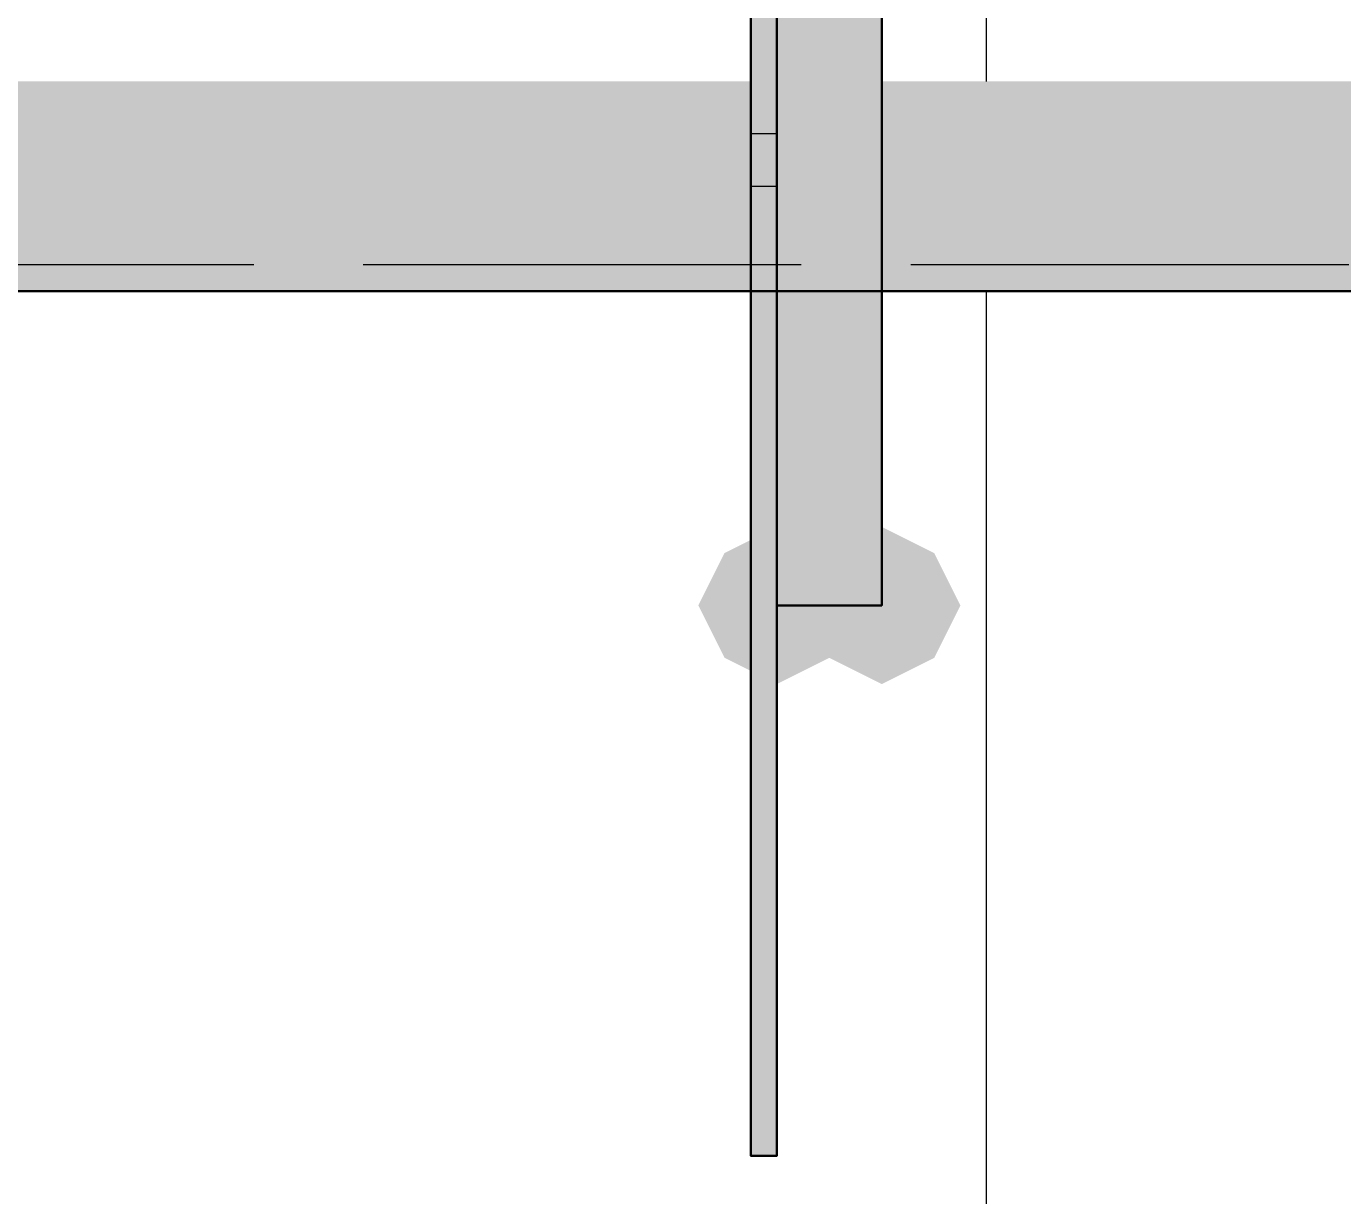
# Model space of a CAD drawing. Header units: millimetres. Extents: x -11345 to 411485, y -9810 to 73012.
# Drawn here: x 140945 to 141157.6, y 16735.6 to 16924.5 of the extents above; entities that cross this region are included whole.
import ezdxf

# ---------------------------------------------------------------- set-up
doc = ezdxf.new("R2010")
doc.units = ezdxf.units.MM
doc.linetypes.add('PDF_IMPORT', pattern=[1, 0.8, -0.2])
for name, color, linetype in [('PDF _Крыша штриховка', 7, 'Continuous'), ('PDF _Линии', 7, 'Continuous'), ('PDF _Текст', 7, 'Continuous')]:
    doc.layers.add(name, color=color, linetype=linetype)
doc.layers.add('PDF _Обобщенные модели', color=7, linetype='Continuous', true_color=0xb5bcbf)
doc.styles.add('PDF GOST Common', font='GOST_Common.ttf')

msp = doc.modelspace()

# ---------------------------------------------------------------- hatches: boundary and pattern name
at = {"layer": 'PDF _Линии', "transparency": 33554559}
for points in [[(141078.89428, 16830.97361), (141074.66167, 16839.43883), (141066.19646, 16843.67143), (141057.73125, 16839.43883), (141053.49864, 16830.97361), (141057.73125, 16822.5084), (141066.19646, 16818.2758), (141074.66167, 16822.5084)], [(141078.89428, 16830.97361), (141074.66167, 16839.43883), (141066.19646, 16843.67143), (141057.73125, 16839.43883), (141053.49864, 16830.97361), (141057.73125, 16822.5084), (141066.19646, 16818.2758), (141074.66167, 16822.5084)], [(141078.89428, 16830.97361), (141074.66167, 16839.43883), (141066.19646, 16843.67143), (141057.73125, 16839.43883), (141053.49864, 16830.97361), (141057.73125, 16822.5084), (141066.19646, 16818.2758), (141074.66167, 16822.5084)], [(141078.89428, 16830.97361), (141074.66167, 16839.43883), (141066.19646, 16843.67143), (141057.73125, 16839.43883), (141053.49864, 16830.97361), (141057.73125, 16822.5084), (141066.19646, 16818.2758), (141074.66167, 16822.5084)], [(141078.89428, 16830.97361), (141074.66167, 16839.43883), (141066.19646, 16843.67143), (141057.73125, 16839.43883), (141053.49864, 16830.97361), (141057.73125, 16822.5084), (141066.19646, 16818.2758), (141074.66167, 16822.5084)], [(141078.89428, 16830.97361), (141074.66167, 16839.43883), (141066.19646, 16843.67143), (141057.73125, 16839.43883), (141053.49864, 16830.97361), (141057.73125, 16822.5084), (141066.19646, 16818.2758), (141074.66167, 16822.5084)], [(141078.89428, 16830.97361), (141074.66167, 16839.43883), (141066.19646, 16843.67143), (141057.73125, 16839.43883), (141053.49864, 16830.97361), (141057.73125, 16822.5084), (141066.19646, 16818.2758), (141074.66167, 16822.5084)], [(141095.8247, 16830.97361), (141091.5921, 16839.43883), (141083.12688, 16843.67143), (141074.66167, 16839.43883), (141070.42907, 16830.97361), (141074.66167, 16822.5084), (141083.12688, 16818.2758), (141091.5921, 16822.5084)], [(141095.8247, 16830.97361), (141091.5921, 16839.43883), (141083.12688, 16843.67143), (141074.66167, 16839.43883), (141070.42907, 16830.97361), (141074.66167, 16822.5084), (141083.12688, 16818.2758), (141091.5921, 16822.5084)]]:
    msp.add_hatch(color=256, dxfattribs=at).paths.add_polyline_path(points)
at = {"layer": 'PDF _Обобщенные модели', "true_color": 0x7f7f7f, "transparency": 33554559}
h = msp.add_hatch(color=8, dxfattribs=at)
h.paths.add_polyline_path([(146564.35172, 17004.51046), (146564.35172, 17012.97567), (146462.76917, 17008.74307), (146467.00178, 16830.97361), (146479.6996, 16830.97361), (146479.6996, 17004.51046)])
h.paths.add_polyline_path([(145264.94166, 17008.74307), (145201.45257, 17008.74307), (145264.94166, 17012.97567), (146395.04748, 17012.97567)])
h.paths.add_polyline_path([(141061.96385, 17008.74307), (141002.70737, 17008.74307), (141061.96385, 17012.97567), (142196.30228, 17012.97567)], flags=0)
h.paths.add_polyline_path([(145061.77657, 17008.74307), (145002.52009, 17008.74307), (145061.77657, 17012.97567), (145163.35912, 17012.97567), (145197.21996, 17012.97567), (145163.35912, 17008.74307), (145163.35912, 17012.97567)], flags=0)
h.paths.add_polyline_path([(142264.02397, 17008.74307), (142200.53488, 17008.74307), (142259.79137, 17012.97567), (142361.37391, 17012.97567), (142395.23476, 17012.97567), (142361.37391, 17008.74307), (142361.37391, 17012.97567)], flags=0)
h.paths.add_polyline_path([(144994.05487, 17012.97567), (143863.94906, 17008.74307), (143800.45997, 17008.74307), (143863.94906, 17012.97567)], flags=0)
h.paths.add_polyline_path([(145264.94166, 16830.97361), (145281.87209, 16830.97361), (145281.87209, 17004.51046), (146395.04748, 17004.51046), (146395.04748, 17000.27786), (146462.76917, 17000.27786), (146462.76917, 17008.74307), (146462.76917, 17012.97567), (146564.35172, 17012.97567), (146564.35172, 17063.76695), (145163.35912, 17059.53434), (145163.35912, 17063.76695), (143762.36651, 17059.53434), (143762.36651, 17063.76695), (142361.37391, 17059.53434), (142361.37391, 17063.76695), (140964.61392, 17059.53434), (140964.61392, 17004.51046), (140994.24216, 17004.51046), (140994.24216, 17000.27786), (141061.96385, 17000.27786), (141061.96385, 17004.51046), (141066.19646, 17004.51046), (141066.19646, 16987.58004), (141061.96385, 16987.58004), (141061.96385, 16742.08889), (141066.19646, 16742.08889), (141066.19646, 16830.97361), (141083.12688, 16830.97361), (141083.12688, 17004.51046), (142196.30228, 17004.51046), (142196.30228, 17000.27786), (142264.02397, 17000.27786), (142264.02397, 16987.58004), (142259.79137, 16987.58004), (142259.79137, 16742.08889), (142264.02397, 16742.08889), (142264.02397, 16830.97361), (142280.9544, 16830.97361), (142280.9544, 17004.51046), (142395.23476, 17004.51046), (142395.23476, 17000.27786), (142462.95646, 17000.27786), (142462.95646, 17008.74307), (142399.46737, 17008.74307), (142462.95646, 17012.97567), (143597.29488, 17012.97567), (142462.95646, 17008.74307), (142467.18906, 16830.97361), (142479.88688, 16830.97361), (142479.88688, 17004.51046), (143597.29488, 17004.51046), (143597.29488, 17000.27786), (143665.01657, 17000.27786), (143665.01657, 16987.58004), (143660.78397, 16987.58004), (143660.78397, 16742.08889), (143665.01657, 16742.08889), (143665.01657, 16830.97361), (143669.24918, 16830.97361), (143665.01657, 17008.74307), (143665.01657, 17012.97567), (143762.36651, 17012.97567), (143665.01657, 17008.74307), (143669.24918, 17008.74307), (143669.24918, 16830.97361), (143681.947, 16830.97361), (143681.947, 17004.51046), (143796.22736, 17004.51046), (143796.22736, 17000.27786), (143863.94906, 17000.27786), (143863.94906, 16987.58004), (143859.71645, 16987.58004), (143859.71645, 16742.08889), (143863.94906, 16742.08889), (143863.94906, 16830.97361), (143880.87948, 16830.97361), (143880.87948, 17004.51046), (144994.05487, 17004.51046), (144994.05487, 17000.27786), (145061.77657, 17000.27786), (145061.77657, 17004.51046), (145066.00918, 17004.51046), (145066.00918, 16987.58004), (145061.77657, 16987.58004), (145061.77657, 16742.08889), (145066.00918, 16742.08889), (145066.00918, 16830.97361), (145082.9396, 16830.97361), (145082.9396, 17004.51046), (145197.21996, 17004.51046), (145197.21996, 17000.27786), (145264.94166, 17000.27786), (145264.94166, 16987.58004), (145260.70906, 16987.58004), (145260.70906, 16742.08889), (145264.94166, 16742.08889)], flags=0)
at = {"layer": 'PDF _Обобщенные модели', "true_color": 0xb7c0ca, "transparency": 33554559}
for points in [[(132220.04982, 16915.62574), (132220.04982, 16881.76489), (141061.96385, 16881.76489), (141061.96385, 16915.62574)], [(141083.12688, 16915.62574), (141083.12688, 16881.76489), (142259.79137, 16881.76489), (142259.79137, 16915.62574)]]:
    msp.add_hatch(color=9, dxfattribs=at).paths.add_polyline_path(points)

# ---------------------------------------------------------------- linework, layer by layer
at = {"layer": 'PDF _Крыша штриховка', "lineweight": 9}
for points in [[(141100.05731, 16915.62574), (141100.05731, 16928.32355)], [(141100.05731, 14782.39229), (141100.05731, 16881.76489)]]:
    msp.add_lwpolyline(points, dxfattribs=at)
at = {"layer": 'PDF _Линии', "lineweight": 30}
for points in [[(141066.19646, 16987.58004), (141061.96385, 16987.58004), (141061.96385, 16907.16052), (141061.96385, 16898.69531), (141061.96385, 16742.08889), (141066.19646, 16742.08889), (141066.19646, 16898.69531), (141066.19646, 16907.16052), (141066.19646, 16928.32355), (141066.19646, 17008.74307)], [(141083.12688, 16830.97361), (141066.19646, 16830.97361), (141083.12688, 16830.97361), (141083.12688, 17008.74307), (141066.19646, 17008.74307), (141066.19646, 16830.97361), (141066.19646, 17008.74307), (141066.19646, 16924.09095)], [(141066.19646, 16830.97361), (141066.19646, 16830.97361)], [(141066.19646, 16830.97361), (141066.19646, 16830.97361)]]:
    msp.add_lwpolyline(points, dxfattribs=at)
at = {"layer": 'PDF _Линии', "lineweight": 30, "ltscale": 88.431292}
msp.add_lwpolyline([(157518.33617, 16881.76489), (132220.04982, 16881.76489)], dxfattribs=at)
at = {"layer": 'PDF _Обобщенные модели', "color": 7, "lineweight": 9}
for points in [[(141066.19646, 16907.16052), (141061.96385, 16907.16052)], [(141061.96385, 16898.69531), (141066.19646, 16898.69531)], [(141066.19646, 16830.97361), (141066.19646, 16830.97361)], [(141066.19646, 16830.97361), (141083.12688, 16830.97361)], [(141066.19646, 16830.97361), (141066.19646, 16830.97361)]]:
    msp.add_lwpolyline(points, dxfattribs=at)
at = {"layer": 'PDF _Обобщенные модели', "color": 7, "linetype": 'PDF_IMPORT', "lineweight": 18, "ltscale": 88.431292}
msp.add_lwpolyline([(157518.33617, 16885.99749), (132220.04982, 16885.99749)], dxfattribs=at)
at = {"layer": 'PDF _Обобщенные модели', "color": 8, "lineweight": 0, "true_color": 0x7f7f7f}
msp.add_lwpolyline([(141066.19646, 16830.97361), (141066.19646, 16830.97361), (141066.19646, 16830.97361)], dxfattribs=at)
msp.add_lwpolyline([(141066.19646, 16830.97361), (141066.19646, 16830.97361), (141066.19646, 16830.97361)], dxfattribs=at)
msp.add_lwpolyline([(141066.19646, 16830.97361), (141066.19646, 16830.97361), (141066.19646, 16830.97361)], dxfattribs=at)

# ---------------------------------------------------------------- texts
at = {"layer": 'PDF _Текст', "insert": (141063.33956, 16656.1095), "char_height": 250.000659, "attachment_point": 4, "style": 'PDF GOST Common'}
msp.add_mtext('+17,830 *', dxfattribs=at)

doc.saveas('drawing.dxf')
